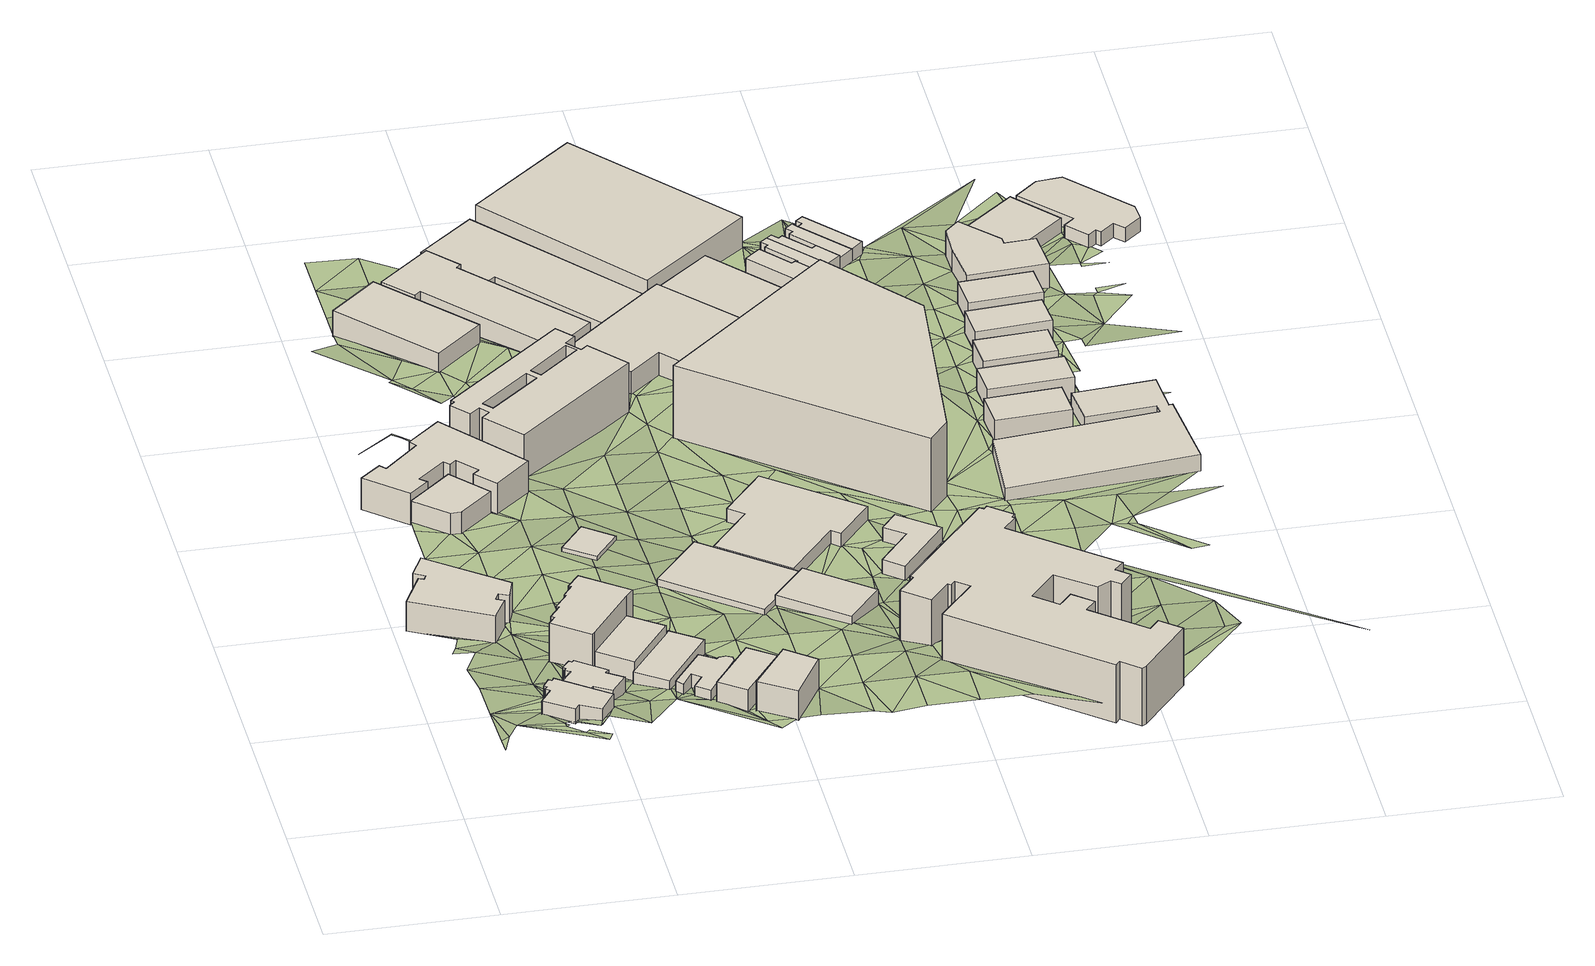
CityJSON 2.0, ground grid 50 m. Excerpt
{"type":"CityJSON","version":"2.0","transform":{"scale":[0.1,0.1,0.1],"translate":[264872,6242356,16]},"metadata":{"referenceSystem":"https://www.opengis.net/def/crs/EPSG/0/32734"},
"CityObjects":{
"building1":{"type":"Building","attributes":{"address":"326 Victoria Road Salt River Cape Town","building":"apartments","building:levels":"3","footprint":{"type":"Polygon"},"plus_code":"C7X9XWX3+X8V","ground_height":25.34,"building_height":9.7,"roof_height":35.04},"geometry":[{"type":"Solid","lod":"1","boundaries":[[[[0,1,2,3,4,5]],[[1,6,7,3,2]],[[6,8,9,7]],[[8,10,11,9]],[[10,12,13,11]],[[12,14,15,13]],[[14,16,17,15]],[[16,18,19,17]],[[18,20,21,19]],[[20,22,23,21]],[[22,24,25,23]],[[24,26,27,25]],[[26,0,5,4,27]],[[4,3,7,9,11,13,15,17,19,21,23,25,27]],[[26,24,22,20,18,16,14,12,10,8,6,1,0]]]]}]},
"building2":{"type":"Building","attributes":{"address":"Hares Avenue Salt River Cape Town","building":"house","building:levels":"1","footprint":{"type":"Polygon"},"plus_code":"C8XCXPXC+XGW","ground_height":29.88,"building_height":4.1,"roof_height":33.98},"geometry":[{"type":"Solid","lod":"1","boundaries":[[[[28,29,30,31]],[[29,32,33,30]],[[32,34,35,33]],[[34,36,37,35]],[[36,38,39,37]],[[38,40,41,39]],[[40,42,43,41]],[[42,44,45,43]],[[44,46,47,45]],[[46,48,49,47]],[[48,50,51,49]],[[50,28,31,51]],[[31,30,33,35,37,39,41,43,45,47,49,51]],[[50,48,46,44,42,40,38,36,34,32,29,28]]]]}]},
"building3":{"type":"Building","attributes":{"address":"Hares Avenue Salt River Cape Town","building":"house","building:levels":"1","footprint":{"type":"Polygon"},"plus_code":"C8XPXXX5+X2X","ground_height":28.69,"building_height":4.1,"roof_height":32.79},"geometry":[{"type":"Solid","lod":"1","boundaries":[[[[52,53,54,55]],[[53,56,57,54]],[[56,58,59,57]],[[58,60,61,59]],[[60,62,63,61]],[[62,64,65,63]],[[64,66,67,65]],[[66,68,69,67]],[[68,70,71,69]],[[70,72,73,71]],[[72,74,75,73]],[[74,76,77,75]],[[76,78,79,77]],[[78,52,55,79]],[[55,54,57,59,61,63,65,67,69,71,73,75,77,79]],[[78,76,74,72,70,68,66,64,62,60,58,56,53,52]]]]}]},
"building4":{"type":"Building","attributes":{"address":"259 Victoria Road Salt River 7925 Salt River","building":"retail","building:levels":"2","footprint":{"type":"Polygon"},"plus_code":"C7XVXCXF+XVW","ground_height":24.57,"building_height":6.9,"roof_height":31.47},"geometry":[{"type":"Solid","lod":"1","boundaries":[[[[80,81,82,83]],[[81,84,85,82]],[[84,86,87,85]],[[86,88,89,87]],[[88,90,91,89]],[[90,80,83,91]],[[83,82,85,87,89,91]],[[90,88,86,84,81,80]]]]}]},
"building5":{"type":"Building","attributes":{"building":"commercial","building:levels":"4","footprint":{"type":"Polygon"},"plus_code":"C8XXXGXQ+XJV","ground_height":27.59,"building_height":12.5,"roof_height":40.09},"geometry":[{"type":"Solid","lod":"1","boundaries":[[[[92,93,94,95,96,97]],[[93,98,99,95,94]],[[98,100,101,99]],[[100,102,103,101]],[[102,104,105,103]],[[104,106,107,105]],[[106,108,109,107]],[[108,110,111,109]],[[110,112,113,111]],[[112,114,115,113]],[[114,116,117,115]],[[116,118,119,117]],[[118,120,121,119]],[[120,92,97,96,121]],[[96,95,99,101,103,105,107,109,111,113,115,117,119,121]],[[120,118,116,114,112,110,108,106,104,102,100,98,93,92]]]]}]},
"building6":{"type":"Building","attributes":{"address":"256 Victoria Road Salt River Cape Town","building":"office","building:levels":"3","footprint":{"type":"Polygon"},"plus_code":"C8X2X6XW+X4V","ground_height":24.19,"building_height":9.7,"roof_height":33.89},"geometry":[{"type":"Solid","lod":"1","boundaries":[[[[122,123,83,124,125,82]],[[123,126,127,124,83]],[[126,128,129,127]],[[128,130,131,129]],[[130,132,133,131]],[[132,134,135,133]],[[134,136,137,135]],[[136,138,139,137]],[[138,140,141,139]],[[140,142,143,144,141]],[[142,145,146,147,144,143]],[[145,148,149,147,146]],[[148,150,151,149]],[[150,152,153,151]],[[152,154,155,153]],[[154,122,82,125,155]],[[125,124,127,129,131,133,135,137,139,141,144,147,149,151,153,155]],[[154,152,150,148,145,142,140,138,136,134,132,130,128,126,123,122]]]]}]},
"building7":{"type":"Building","attributes":{"building":"retail","building:levels":"2","footprint":{"type":"Polygon"},"plus_code":"C9XGX4XP+XFX","ground_height":26.93,"building_height":6.9,"roof_height":33.83},"geometry":[{"type":"Solid","lod":"1","boundaries":[[[[156,157,97,94]],[[157,158,159,160,97]],[[158,161,162,163,160,159]],[[161,156,94,163,162]],[[94,97,160,163]],[[161,158,157,156]]]]}]},
"building8":{"type":"Building","attributes":{"address":"Salt River","building":"retail","building:levels":"1","footprint":{"type":"Polygon"},"plus_code":"CCX2X2X3+X4W","ground_height":27.15,"building_height":4.1,"roof_height":31.25},"geometry":[{"type":"Solid","lod":"1","boundaries":[[[[161,158,159,162]],[[158,164,165,159]],[[164,166,167,165]],[[166,168,169,167]],[[168,170,171,169]],[[170,161,162,171]],[[162,159,165,167,169,171]],[[170,168,166,164,158,161]]]]}]},
"building9":{"type":"Building","attributes":{"address":"Salt River","building":"house","building:levels":"1","footprint":{"type":"Polygon"},"plus_code":"CCXCXQXW+XCW","ground_height":27.15,"building_height":4.1,"roof_height":31.25},"geometry":[{"type":"Solid","lod":"1","boundaries":[[[[172,173,174,175]],[[173,176,177,174]],[[176,178,179,177]],[[178,180,181,179]],[[180,182,183,181]],[[182,184,185,183]],[[184,186,187,185]],[[186,188,189,187]],[[188,190,191,189]],[[190,192,193,191]],[[192,194,195,193]],[[194,172,175,195]],[[175,174,177,179,181,183,185,187,189,191,193,195]],[[194,192,190,188,186,184,182,180,178,176,173,172]]]]}]},
"building10":{"type":"Building","attributes":{"address":"261 Victoria Road Salt River 7925 Cape Town","building":"roof","building:levels":"1","footprint":{"type":"Polygon"},"plus_code":"C9XGX5X5+X9V","ground_height":25.87,"bottom_roof_height":28.67,"roof_height":29.97},"geometry":[{"type":"Solid","lod":"1","boundaries":[[[[196,197,198,199]],[[197,200,201,198]],[[200,202,203,201]],[[202,196,199,203]],[[199,198,201,203]],[[202,200,197,196]]]]}]},
"building11":{"type":"Building","attributes":{"address":"Salt River","building":"retail","building:levels":"2","footprint":{"type":"Polygon"},"plus_code":"CCXWXFXM+XFX","ground_height":27.32,"building_height":6.9,"roof_height":34.22},"geometry":[{"type":"Solid","lod":"1","boundaries":[[[[204,205,206,207]],[[205,208,209,206]],[[208,210,211,209]],[[210,204,207,211]],[[207,206,209,211]],[[210,208,205,204]]]]}]},
"building12":{"type":"Building","attributes":{"address":"55 Salt River Road Salt River 7925 Cape Town","building":"industrial","building:levels":"2","footprint":{"type":"Polygon"},"plus_code":"C8X6X8XW+XHW","ground_height":21.31,"building_height":6.9,"roof_height":28.21},"geometry":[{"type":"Solid","lod":"1","boundaries":[[[[212,213,214,215]],[[213,216,217,214]],[[216,218,219,217]],[[218,212,215,219]],[[215,214,217,219]],[[218,216,213,212]]]]}]},
"building13":{"type":"Building","attributes":{"address":"Salt River","building":"commercial","building:levels":"3","footprint":{"type":"Polygon"},"plus_code":"CFXCXJXR+XCV","ground_height":27.32,"building_height":9.7,"roof_height":37.02},"geometry":[{"type":"Solid","lod":"1","boundaries":[[[[220,221,222,223]],[[221,224,225,222]],[[224,226,227,225]],[[226,220,223,227]],[[223,222,225,227]],[[226,224,221,220]]]]}]},
"building14":{"type":"Building","attributes":{"address":"Manhattan Centre 60 Hopkins Street Salt River Cape Town","building":"industrial","building:levels":"5","footprint":{"type":"Polygon"},"plus_code":"C9XWX9X2+XWV","ground_height":22.72,"building_height":15.3,"roof_height":38.02},"geometry":[{"type":"Solid","lod":"1","boundaries":[[[[228,229,230,231]],[[229,232,233,230]],[[232,234,235,233]],[[234,236,237,235]],[[236,238,239,237]],[[238,240,241,239]],[[240,242,243,241]],[[242,244,245,243]],[[244,246,247,245]],[[246,248,249,247]],[[248,250,251,249]],[[250,252,253,251]],[[252,254,255,253]],[[254,228,231,255]],[[256,257,258,259]],[[257,260,261,258]],[[260,262,263,261]],[[262,256,259,263]],[[264,265,266,267]],[[265,268,269,266]],[[268,270,271,269]],[[270,264,267,271]],[[231,230,233,235,237,239,241,243,245,247,249,251,253,255],[259,258,261,263],[267,266,269,271]],[[254,252,250,248,246,244,242,240,238,236,234,232,229,228],[262,260,257,256],[270,268,265,264]]]]}]},
"building15":{"type":"Building","attributes":{"address":"261B Victoria Road Salt River Cape Town","building":"retail","building:levels":"1","footprint":{"type":"Polygon"},"plus_code":"CFX7XMXV+XHR","ground_height":22.84,"building_height":4.1,"roof_height":26.94},"geometry":[{"type":"Solid","lod":"1","boundaries":[[[[272,273,274,275]],[[273,276,277,274]],[[276,278,279,277]],[[278,280,281,279]],[[280,272,275,281]],[[275,274,277,279,281]],[[280,278,276,273,272]]]]}]},
"building16":{"type":"Building","attributes":{"address":"51 Salt River Road Salt River Cape Town","building":"industrial","building:levels":"2","footprint":{"type":"Polygon"},"plus_code":"C9XMX4XQ+X4R","ground_height":20.77,"building_height":6.9,"roof_height":27.67},"geometry":[{"type":"Solid","lod":"1","boundaries":[[[[282,283,284,285,286,287]],[[283,288,289,285,284]],[[288,290,291,289]],[[290,292,293,291]],[[292,294,295,293]],[[294,296,297,295]],[[296,298,299,297]],[[298,282,287,286,299]],[[286,285,289,291,293,295,297,299]],[[298,296,294,292,290,288,283,282]]]]}]},
"building17":{"type":"Building","attributes":{"address":"261 Victoria Road Salt River Cape Town","building":"retail","building:levels":"1","footprint":{"type":"Polygon"},"plus_code":"CGXFXPXP+X7V","ground_height":24.21,"building_height":4.1,"roof_height":28.31},"geometry":[{"type":"Solid","lod":"1","boundaries":[[[[272,280,281,300,301,275]],[[280,302,303,300,281]],[[302,304,305,303]],[[304,272,275,301,305]],[[301,300,303,305]],[[304,302,280,272]]]]}]},
"building18":{"type":"Building","attributes":{"address":"49 Salt River Road Salt River Cape Town","building":"industrial","building:levels":"2","footprint":{"type":"Polygon"},"plus_code":"CCX8X3XQ+XXV","ground_height":19.44,"building_height":6.9,"roof_height":26.34},"geometry":[{"type":"Solid","lod":"1","boundaries":[[[[306,307,308,287]],[[307,309,310,308]],[[309,311,312,310]],[[311,313,314,312]],[[313,315,316,314]],[[315,317,318,316]],[[317,319,320,318]],[[319,306,287,320]],[[287,308,310,312,314,316,318,320]],[[319,317,315,313,311,309,307,306]]]]}]},
"building19":{"type":"Building","attributes":{"building":"industrial","building:levels":"1","footprint":{"type":"Polygon"},"plus_code":"CGX9XXXM+X8R","ground_height":22.42,"building_height":4.1,"roof_height":26.52},"geometry":[{"type":"Solid","lod":"1","boundaries":[[[[321,322,323,324]],[[322,325,326,323]],[[325,327,328,326]],[[327,329,330,328]],[[329,331,332,330]],[[331,333,334,332]],[[333,335,336,334]],[[335,321,324,336]],[[324,323,326,328,330,332,334,336]],[[335,333,331,329,327,325,322,321]]]]}]},
"building20":{"type":"Building","attributes":{"address":"48 Hopkins Street Salt River Cape Town","building":"industrial","building:levels":"2","footprint":{"type":"Polygon"},"plus_code":"CFXMX5XC+XHR","ground_height":21.68,"building_height":6.9,"roof_height":28.58},"geometry":[{"type":"Solid","lod":"1","boundaries":[[[[337,338,339,340,341,342]],[[338,343,344,345,340,339]],[[343,346,347,348,345,344]],[[346,349,350,348,347]],[[349,351,352,350]],[[351,353,354,352]],[[353,355,356,354]],[[355,357,358,356]],[[357,359,360,358]],[[359,337,342,341,360]],[[341,340,345,348,350,352,354,356,358,360]],[[359,357,355,353,351,349,346,343,338,337]]]]}]},
"building21":{"type":"Building","attributes":{"building":"yes","building:levels":"1","footprint":{"type":"Polygon"},"plus_code":"CHXWX2XQ+X2V","ground_height":22.42,"building_height":4.1,"roof_height":26.52},"geometry":[{"type":"Solid","lod":"1","boundaries":[[[[361,362,363,364]],[[362,365,366,363]],[[365,367,368,366]],[[367,369,370,368]],[[369,371,372,370]],[[371,361,364,372]],[[364,363,366,368,370,372]],[[371,369,367,365,362,361]]]]}]},
"building22":{"type":"Building","attributes":{"address":"45 Salt River Road Salt River 7925 Cape Town","building":"yes","building:levels":"3","social_facility":"workshop","footprint":{"type":"Polygon"},"plus_code":"CFXFXRX4+XHX","ground_height":19.5,"building_height":9.7,"roof_height":29.2},"geometry":[{"type":"Solid","lod":"1","boundaries":[[[[373,374,375,376]],[[374,377,378,375]],[[377,379,380,378]],[[379,373,376,380]],[[376,375,378,380]],[[379,377,374,373]]]]}]},
"building23":{"type":"Building","attributes":{"address":"The Herringbone Salt River Cape Town","building":"construction","building:levels":"8","building:flats":"398","footprint":{"type":"Polygon"},"plus_code":"CHXPXVXH+X4W","ground_height":21.43,"building_height":23.7,"roof_height":45.13},"geometry":[{"type":"Solid","lod":"1","boundaries":[[[[381,382,383,384]],[[382,385,386,383]],[[385,387,388,386]],[[387,389,390,388]],[[389,381,384,390]],[[384,383,386,388,390]],[[389,387,385,382,381]]]]}]},
"building24":{"type":"Building","attributes":{"address":"Rex Trueform Office Park 263 Victoria Road Salt River 7925 Cape Town","building":"commercial","building:levels":"5","footprint":{"type":"Polygon"},"plus_code":"CJXHXFXM+X2R","ground_height":25.41,"building_height":15.3,"roof_height":40.71},"geometry":[{"type":"Solid","lod":"1","boundaries":[[[[391,392,393,394,395]],[[392,396,397,393]],[[396,398,399,397]],[[398,400,401,399]],[[400,402,403,401]],[[402,404,405,403]],[[404,406,407,405]],[[406,408,409,407]],[[408,410,411,409]],[[410,412,413,411]],[[412,414,415,413]],[[414,416,417,415]],[[416,418,419,417]],[[418,420,421,419]],[[420,422,423,421]],[[422,424,425,423]],[[424,426,427,425]],[[426,428,429,427]],[[428,430,431,429]],[[430,432,433,431]],[[432,434,435,433]],[[434,436,437,435]],[[436,438,439,437]],[[438,440,441,439]],[[440,442,443,441]],[[442,444,445,443]],[[444,446,447,445]],[[446,448,449,447]],[[448,450,451,449]],[[450,452,453,451]],[[452,454,455,453]],[[454,456,457,455]],[[456,458,459,457]],[[458,460,461,462,459]],[[460,391,395,394,462,461]],[[394,393,397,399,401,403,405,407,409,411,413,415,417,419,421,423,425,427,429,431,433,435,437,439,441,443,445,447,449,451,453,455,457,459,462]],[[460,458,456,454,452,450,448,446,444,442,440,438,436,434,432,430,428,426,424,422,420,418,416,414,412,410,408,406,404,402,400,398,396,392,391]]]]}]},
"building25":{"type":"Building","attributes":{"address":"46 Hopkins Street Salt River Cape Town","building":"industrial","building:levels":"2","footprint":{"type":"Polygon"},"plus_code":"CGXMX7X9+XVR","ground_height":20.4,"building_height":6.9,"roof_height":27.3},"geometry":[{"type":"Solid","lod":"1","boundaries":[[[[338,337,463,464]],[[337,465,466,463]],[[465,467,468,466]],[[467,338,464,468]],[[464,463,466,468]],[[467,465,337,338]]]]}]},
"building26":{"type":"Building","attributes":{"address":"44 Hopkins Street Salt River Cape Town","building":"house","building:levels":"1","footprint":{"type":"Polygon"},"plus_code":"CHXPXMXG+X2R","ground_height":20.26,"building_height":4.1,"roof_height":24.36},"geometry":[{"type":"Solid","lod":"1","boundaries":[[[[469,470,471,472,473,474]],[[470,475,476,472,471]],[[475,477,478,476]],[[477,479,480,478]],[[479,481,482,480]],[[481,469,474,473,482]],[[473,472,476,478,480,482]],[[481,479,477,475,470,469]]]]}]},
"building27":{"type":"Building","attributes":{"address":"42 Hopkins Street Salt River Cape Town","building":"house","building:levels":"1","footprint":{"type":"Polygon"},"plus_code":"CHXRXHX9+XGV","ground_height":19.74,"building_height":4.1,"roof_height":23.84},"geometry":[{"type":"Solid","lod":"1","boundaries":[[[[483,484,485,474]],[[484,486,487,485]],[[486,488,489,487]],[[488,490,491,489]],[[490,492,493,491]],[[492,494,495,493]],[[494,496,471,495]],[[496,483,474,471]],[[474,485,487,489,491,493,495,471]],[[496,494,492,490,488,486,484,483]]]]}]},
"building28":{"type":"Building","attributes":{"address":"40 Hopkins Street Salt River Cape Town","building":"house","building:levels":"1","footprint":{"type":"Polygon"},"plus_code":"CHXXXXXQ+X3V","ground_height":19.74,"building_height":4.1,"roof_height":23.84},"geometry":[{"type":"Solid","lod":"1","boundaries":[[[[497,498,485,487]],[[498,499,500,501,485]],[[499,502,503,504,501,500]],[[502,505,506,504,503]],[[505,507,508,506]],[[507,509,510,508]],[[509,511,512,510]],[[511,497,487,512]],[[487,485,501,504,506,508,510,512]],[[511,509,507,505,502,499,498,497]]]]}]},
"building29":{"type":"Building","attributes":{"address":"38 Hopkins Street Salt River Cape Town","building":"house","building:levels":"1","footprint":{"type":"Polygon"},"plus_code":"CJX6XFX8+X7X","ground_height":18.9,"building_height":4.1,"roof_height":23},"geometry":[{"type":"Solid","lod":"1","boundaries":[[[[499,513,514,500]],[[513,515,516,514]],[[515,517,518,516]],[[517,519,520,518]],[[519,521,522,520]],[[521,523,524,522]],[[523,525,526,524]],[[525,502,503,526]],[[502,499,500,503]],[[500,514,516,518,520,522,524,526,503]],[[502,525,523,521,519,517,515,513,499]]]]}]},
"building30":{"type":"Building","attributes":{"address":"36 Hopkins Street Salt River Cape Town","building":"house","building:levels":"1","footprint":{"type":"Polygon"},"plus_code":"CJXFX9XX+X9V","ground_height":18.96,"building_height":4.1,"roof_height":23.06},"geometry":[{"type":"Solid","lod":"1","boundaries":[[[[513,527,528,529,530,514]],[[527,531,532,529,528]],[[531,533,534,532]],[[533,535,536,534]],[[535,515,537,536]],[[515,513,514,530,537]],[[530,529,532,534,536,537]],[[515,535,533,531,527,513]]]]}]},
"building31":{"type":"Building","attributes":{"building":"retail","building:levels":"2","footprint":{"type":"Polygon"},"plus_code":"CPX6X3XG+X7W","ground_height":20.47,"building_height":6.9,"roof_height":27.37},"geometry":[{"type":"Solid","lod":"1","boundaries":[[[[538,539,540,541]],[[539,542,543,540]],[[542,544,545,543]],[[544,538,541,545]],[[541,540,543,545]],[[544,542,539,538]]]]}]},
"building32":{"type":"Building","attributes":{"address":"33 Yew Street Salt River Cape Town","building":"industrial","building:levels":"2","footprint":{"type":"Polygon"},"plus_code":"CPX8XPXJ+X4W","ground_height":20.3,"building_height":6.9,"roof_height":27.2},"geometry":[{"type":"Solid","lod":"1","boundaries":[[[[546,547,548,549]],[[547,550,551,548]],[[550,552,553,551]],[[552,546,549,553]],[[549,548,551,553]],[[552,550,547,546]]]]}]},
"building33":{"type":"Building","attributes":{"address":"45 Yew Street Salt River Cape Town","building":"retail","building:levels":"1","footprint":{"type":"Polygon"},"plus_code":"CPXWX4XQ+XRW","ground_height":20.9,"building_height":4.1,"roof_height":25},"geometry":[{"type":"Solid","lod":"1","boundaries":[[[[554,555,556,557]],[[555,558,559,556]],[[558,560,561,559]],[[560,562,563,561]],[[562,564,565,563]],[[564,566,567,565]],[[566,568,569,567]],[[568,570,571,569]],[[570,572,573,571]],[[572,554,557,573]],[[557,556,559,561,563,565,567,569,571,573]],[[572,570,568,566,564,562,560,558,555,554]]]]}]},
"building34":{"type":"Building","attributes":{"address":"25 Yew Street Salt River Cape Town","building":"industrial","building:levels":"2","footprint":{"type":"Polygon"},"plus_code":"CPX8XVXG+XJR","ground_height":20.03,"building_height":6.9,"roof_height":26.93},"geometry":[{"type":"Solid","lod":"1","boundaries":[[[[574,575,576,577]],[[575,578,579,576]],[[578,580,581,579]],[[580,574,577,581]],[[577,576,579,581]],[[580,578,575,574]]]]}]},
"building35":{"type":"Building","attributes":{"address":"21 Yew Street Salt River Cape Town","building":"industrial","building:levels":"2","footprint":{"type":"Polygon"},"plus_code":"CPXCX5X8+XGW","ground_height":19.81,"building_height":6.9,"roof_height":26.71},"geometry":[{"type":"Solid","lod":"1","boundaries":[[[[582,583,584,585]],[[583,586,587,584]],[[586,588,589,587]],[[588,582,585,589]],[[585,584,587,589]],[[588,586,583,582]]]]}]},
"building36":{"type":"Building","attributes":{"address":"9 Yew Street Salt River Cape Town","building":"industrial","building:levels":"2","footprint":{"type":"Polygon"},"plus_code":"CPXCXXX4+X7R","ground_height":19.81,"building_height":6.9,"roof_height":26.71},"geometry":[{"type":"Solid","lod":"1","boundaries":[[[[590,591,592,593]],[[591,594,595,592]],[[594,596,597,595]],[[596,590,593,597]],[[593,592,595,597]],[[596,594,591,590]]]]}]},
"building37":{"type":"Building","attributes":{"address":"7 Yew Street Salt River Cape Town","building":"commercial","building:levels":"2","footprint":{"type":"Polygon"},"plus_code":"CPXHXWXW+XJX","ground_height":18.88,"building_height":6.9,"roof_height":25.78},"geometry":[{"type":"Solid","lod":"1","boundaries":[[[[598,599,600,601]],[[599,602,603,600]],[[602,604,605,603]],[[604,606,607,605]],[[606,608,609,607]],[[608,610,611,609]],[[610,612,613,611]],[[612,598,601,613]],[[601,600,603,605,607,609,611,613]],[[612,610,608,606,604,602,599,598]]]]}]},
"building38":{"type":"Building","attributes":{"address":"5 Hopkins Street Salt River Cape Town","building":"industrial","building:levels":"1","footprint":{"type":"Polygon"},"plus_code":"CQX2X6XG+X2W","ground_height":17.57,"building_height":4.1,"roof_height":21.67},"geometry":[{"type":"Solid","lod":"1","boundaries":[[[[614,615,616,617]],[[615,618,619,616]],[[618,620,621,619]],[[620,614,617,621]],[[617,616,619,621]],[[620,618,615,614]]]]}]},
"building39":{"type":"Building","attributes":{"address":"3 Hopkins Street Salt River Cape Town","building":"industrial","building:levels":"1","footprint":{"type":"Polygon"},"plus_code":"CRX2X3XM+X6V","ground_height":16.64,"building_height":4.1,"roof_height":20.74},"geometry":[{"type":"Solid","lod":"1","boundaries":[[[[622,623,624,625]],[[623,626,627,624]],[[626,628,629,627]],[[628,630,631,629]],[[630,632,633,631]],[[632,634,635,633]],[[634,636,637,635]],[[636,638,639,637]],[[638,640,641,639]],[[640,642,643,641]],[[642,644,645,643]],[[644,622,625,645]],[[625,624,627,629,631,633,635,637,639,641,643,645]],[[644,642,640,638,636,634,632,630,628,626,623,622]]]]}]},
"terrain1":{"type":"TINRelief","geometry":[{"type":"CompositeSurface","lod":"1","boundaries":[[[646,647,648]],[[648,647,649]],[[650,649,647]],[[650,651,649]],[[652,649,653]],[[649,651,654]],[[655,656,652]],[[657,658,659]],[[660,649,654]],[[650,661,651]],[[662,661,650]],[[649,660,653]],[[662,650,663]],[[664,665,666]],[[655,652,653]],[[656,667,657]],[[668,663,650]],[[657,666,658]],[[665,658,666]],[[669,654,651]],[[651,661,670]],[[661,662,671]],[[667,656,655]],[[654,669,660]],[[651,670,672]],[[673,653,660]],[[655,653,32]],[[666,657,667]],[[655,32,28]],[[672,670,674]],[[32,29,28]],[[675,676,663]],[[663,668,675]],[[677,678,672]],[[655,28,679]],[[672,674,677]],[[680,667,655]],[[28,681,679]],[[667,682,666]],[[679,683,655]],[[684,0,685]],[[686,681,28]],[[683,680,655]],[[682,687,666]],[[674,688,677]],[[679,681,689]],[[667,690,682]],[[691,687,692]],[[683,679,693]],[[694,686,28]],[[680,690,667]],[[687,682,695]],[[692,687,695]],[[694,677,688]],[[680,683,696]],[[684,697,698]],[[699,680,696]],[[700,684,685]],[[686,701,702]],[[680,703,690]],[[699,696,704]],[[682,690,705]],[[706,698,707]],[[701,686,694]],[[684,700,697]],[[688,708,694]],[[699,709,680]],[[695,682,710]],[[711,706,707]],[[690,712,705]],[[713,682,705]],[[698,697,707]],[[710,685,695]],[[714,709,699]],[[715,716,717]],[[710,682,713]],[[701,694,718]],[[694,708,718]],[[719,709,714]],[[720,74,714]],[[705,721,713]],[[701,718,74]],[[715,717,722]],[[707,697,723]],[[700,685,724]],[[714,725,719]],[[726,685,710]],[[714,74,727]],[[728,729,730]],[[713,731,710]],[[727,725,714]],[[710,731,732]],[[726,724,685]],[[733,697,700]],[[734,718,708]],[[728,735,729]],[[736,710,732]],[[737,74,718]],[[738,739,740]],[[736,726,710]],[[727,74,737]],[[723,697,741]],[[700,724,733]],[[728,742,735]],[[718,734,737]],[[728,743,742]],[[742,743,744]],[[728,88,743]],[[738,745,739]],[[744,743,746]],[[697,733,741]],[[88,723,741]],[[737,734,747]],[[748,743,88]],[[736,749,726]],[[748,746,743]],[[750,747,734]],[[726,749,724]],[[738,142,745]],[[750,734,751]],[[88,752,748]],[[736,98,753]],[[749,736,753]],[[734,754,751]],[[747,755,737]],[[756,757,745]],[[745,142,756]],[[741,752,88]],[[751,758,750]],[[759,754,734]],[[760,733,724]],[[142,761,756]],[[751,762,758]],[[724,749,760]],[[763,170,98]],[[764,765,766]],[[734,767,759]],[[761,142,768]],[[769,756,761]],[[770,755,747]],[[170,763,161]],[[769,761,771]],[[772,752,741]],[[168,737,755]],[[773,753,98]],[[774,741,733]],[[142,772,768]],[[749,753,773]],[[767,734,775]],[[733,760,776]],[[754,759,186]],[[773,98,170]],[[777,778,765]],[[779,780,766]],[[781,768,782]],[[783,759,767]],[[766,765,779]],[[768,772,782]],[[168,755,770]],[[733,776,774]],[[777,784,778]],[[785,781,782]],[[170,168,786]],[[756,769,787]],[[773,170,786]],[[774,772,741]],[[760,749,788]],[[789,783,767]],[[192,770,790]],[[770,192,168]],[[782,772,791]],[[218,792,780]],[[793,749,773]],[[778,794,765]],[[759,205,186]],[[779,794,780]],[[778,784,795]],[[168,192,190]],[[779,765,794]],[[788,749,793]],[[767,796,789]],[[792,218,797]],[[798,776,760]],[[767,775,796]],[[204,783,789]],[[168,799,786]],[[791,772,800]],[[801,168,190]],[[778,795,794]],[[800,772,774]],[[188,801,190]],[[188,186,205]],[[798,760,788]],[[773,786,802]],[[803,804,805]],[[188,205,801]],[[774,776,806]],[[801,799,168]],[[807,808,797]],[[802,793,773]],[[797,218,809]],[[786,799,802]],[[776,798,806]],[[810,794,795]],[[204,789,220]],[[205,204,801]],[[787,810,795]],[[802,788,793]],[[800,774,811]],[[807,797,809]],[[218,812,809]],[[813,805,804]],[[806,811,774]],[[814,791,800]],[[815,812,218]],[[816,787,769]],[[226,796,817]],[[818,799,801]],[[818,801,204]],[[819,798,788]],[[810,820,794]],[[218,821,815]],[[204,220,818]],[[822,810,787]],[[802,823,788]],[[806,798,819]],[[811,824,800]],[[802,799,823]],[[218,820,821]],[[226,818,220]],[[825,815,821]],[[282,809,812]],[[818,826,799]],[[800,824,814]],[[817,827,226]],[[806,828,811]],[[829,807,809]],[[799,826,823]],[[820,810,830]],[[830,810,822]],[[828,806,819]],[[830,825,821]],[[822,787,816]],[[831,832,833]],[[814,228,791]],[[282,829,809]],[[820,830,821]],[[818,226,834]],[[827,835,226]],[[811,836,824]],[[811,828,837]],[[823,826,838]],[[828,819,839]],[[840,823,838]],[[825,830,841]],[[226,835,834]],[[842,826,818]],[[832,843,833]],[[811,837,836]],[[827,844,835]],[[814,824,845]],[[822,841,830]],[[838,826,842]],[[842,818,834]],[[272,839,819]],[[841,822,816]],[[824,836,845]],[[839,846,828]],[[828,847,837]],[[848,840,838]],[[849,850,851]],[[852,853,854]],[[844,855,835]],[[854,853,856]],[[857,816,856]],[[816,857,841]],[[858,850,849]],[[850,858,851]],[[838,842,848]],[[847,828,846]],[[814,845,859]],[[839,272,860]],[[861,857,856]],[[836,837,862]],[[228,814,859]],[[834,835,863]],[[861,856,853]],[[844,864,855]],[[837,847,862]],[[858,849,865]],[[863,835,855]],[[841,857,865]],[[866,867,858]],[[842,834,868]],[[861,853,869]],[[870,845,836]],[[228,869,853]],[[871,860,272]],[[836,862,870]],[[869,872,861]],[[873,859,845]],[[842,868,848]],[[834,863,868]],[[858,865,866]],[[228,859,874]],[[873,845,870]],[[875,855,864]],[[228,874,869]],[[847,321,862]],[[866,876,867]],[[865,857,876]],[[871,272,877]],[[868,878,848]],[[860,871,879]],[[880,863,855]],[[848,878,877]],[[321,870,862]],[[866,865,876]],[[859,873,881]],[[874,859,881]],[[882,869,874]],[[863,883,868]],[[855,875,884]],[[880,855,884]],[[883,863,880]],[[885,873,870]],[[886,878,868]],[[887,888,317]],[[877,889,871]],[[890,877,878]],[[878,886,890]],[[879,871,891]],[[870,321,885]],[[890,892,877]],[[891,871,889]],[[882,874,893]],[[889,877,892]],[[881,893,874]],[[884,875,894]],[[883,880,895]],[[887,317,343]],[[892,890,896]],[[897,898,883]],[[892,899,889]],[[881,873,900]],[[889,901,891]],[[902,888,887]],[[883,895,897]],[[901,889,903]],[[904,885,321]],[[903,889,899]],[[892,896,899]],[[891,901,905]],[[906,880,884]],[[907,897,895]],[[893,881,900]],[[904,321,335]],[[873,885,908]],[[909,901,903]],[[905,335,891]],[[887,343,902]],[[884,894,906]],[[905,901,909]],[[896,910,899]],[[896,890,911]],[[893,900,912]],[[343,338,902]],[[335,905,361]],[[908,885,904]],[[910,913,899]],[[912,914,893]],[[915,904,335]],[[873,916,900]],[[915,335,361]],[[896,911,910]],[[902,338,917]],[[913,915,361]],[[915,908,904]],[[913,910,911]],[[900,918,912]],[[919,920,921]],[[913,908,915]],[[922,917,338]],[[914,912,918]],[[919,921,923]],[[921,920,924]],[[925,913,911]],[[926,911,927]],[[911,926,925]],[[908,913,928]],[[929,902,917]],[[925,928,913]],[[918,900,916]],[[924,930,921]],[[921,930,923]],[[918,931,914]],[[924,932,930]],[[424,933,934]],[[932,935,936]],[[428,426,424]],[[908,928,937]],[[914,931,938]],[[926,428,939]],[[917,922,940]],[[941,925,926]],[[942,936,935]],[[939,428,424]],[[424,934,939]],[[943,930,932]],[[944,934,933]],[[945,932,936]],[[918,916,931]],[[946,940,922]],[[947,928,925]],[[926,939,941]],[[922,938,946]],[[945,943,932]],[[948,930,943]],[[936,942,949]],[[928,950,937]],[[929,917,940]],[[933,951,944]],[[950,952,937]],[[947,925,941]],[[943,945,948]],[[931,953,938]],[[939,934,954]],[[931,916,953]],[[945,936,955]],[[955,936,949]],[[934,944,956]],[[928,947,950]],[[940,946,957]],[[946,938,957]],[[389,937,952]],[[929,958,959]],[[958,960,959]],[[940,961,929]],[[962,941,939]],[[951,963,964]],[[956,954,934]],[[955,949,965]],[[957,938,953]],[[952,950,966]],[[958,929,960]],[[964,945,967]],[[929,961,488]],[[968,488,961]],[[962,939,954]],[[968,961,475]],[[945,955,967]],[[486,929,488]],[[929,969,960]],[[488,968,970]],[[971,952,966]],[[944,951,972]],[[953,973,957]],[[916,974,953]],[[969,929,486]],[[964,972,951]],[[470,968,475]],[[947,941,975]],[[976,941,962]],[[977,952,971]],[[968,470,978]],[[389,952,977]],[[389,979,916]],[[944,980,956]],[[947,975,950]],[[973,981,957]],[[974,916,979]],[[967,972,964]],[[519,960,969]],[[975,941,976]],[[969,509,507]],[[982,973,953]],[[954,956,980]],[[980,944,972]],[[969,507,519]],[[954,980,962]],[[965,983,955]],[[984,960,519]],[[982,953,974]],[[971,966,985]],[[523,519,507]],[[986,967,955]],[[973,987,981]],[[971,985,977]],[[523,507,988]],[[519,523,521]],[[507,989,988]],[[990,976,962]],[[979,389,991]],[[992,389,977]],[[993,981,987]],[[977,985,994]],[[987,973,982]],[[988,989,995]],[[519,517,984]],[[966,996,985]],[[972,967,997]],[[998,974,979]],[[976,990,975]],[[517,515,535]],[[517,533,984]],[[517,535,533]],[[994,999,977]],[[992,977,999]],[[991,389,992]],[[993,987,1000]],[[533,1001,984]],[[955,983,986]],[[533,531,1001]],[[980,972,997]],[[974,998,982]],[[997,967,986]],[[998,979,991]],[[999,1002,992]],[[1003,1000,987]],[[1004,992,1002]],[[1004,991,992]],[[1005,975,990]],[[1006,1000,1003]],[[531,1007,1001]],[[996,1008,985]],[[539,999,994]],[[982,1009,987]],[[1010,950,975]],[[982,998,1011]],[[990,1012,1013]],[[991,1004,580]],[[1003,1014,1006]],[[1007,531,1014]],[[983,997,986]],[[1013,1005,990]],[[998,991,1015]],[[962,980,1016]],[[580,1015,991]],[[1013,1012,1017]],[[1012,990,1018]],[[982,1011,1009]],[[987,1019,1003]],[[1018,1017,1012]],[[998,1015,1020]],[[966,1021,996]],[[1014,1003,1019]],[[1002,552,1004]],[[998,1022,1011]],[[1019,987,1009]],[[1022,998,1020]],[[1008,996,1023]],[[1014,1019,1007]],[[1024,999,539]],[[975,1005,1010]],[[1025,1005,1013]],[[1026,1017,1018]],[[1009,1011,1027]],[[1022,1027,1011]],[[580,578,1015]],[[1019,1028,1007]],[[539,1008,1029]],[[1023,1029,1008]],[[1009,1027,1030]],[[1031,1004,552]],[[1021,1023,996]],[[1019,1009,1032]],[[1029,1024,539]],[[1030,1032,1009]],[[588,1022,1020]],[[1010,1005,1025]],[[1033,1025,1013]],[[578,586,1015]],[[1028,1019,1034]],[[1032,1034,1019]],[[1035,552,1024]],[[1036,1035,1024]],[[1037,1031,552]],[[1027,594,1030]],[[1037,552,1035]],[[1036,1037,1035]],[[1031,1037,1038]],[[578,1031,1038]],[[1034,1039,1028]],[[591,1022,588]],[[1024,1029,564]],[[1007,1028,1040]],[[1041,1038,1037]],[[1042,1023,1021]],[[1036,1024,564]],[[1043,578,1038]],[[578,1043,586]],[[1039,1044,1028]],[[1043,1038,1041]],[[586,1043,1045]],[[1045,588,586]],[[588,1045,591]],[[1046,1030,594]],[[1044,1039,1047]],[[1045,1043,1048]],[[1039,612,1047]],[[1049,594,591]],[[1040,1028,1044]],[[564,1050,1036]],[[612,1051,1047]],[[591,1045,1052]],[[1049,591,1053]],[[1054,1051,612]],[[1049,1046,594]],[[1045,1048,1052]],[[1048,1055,1052]],[[1044,1047,1056]],[[1054,1057,1051]],[[1053,1046,1049]],[[1052,1053,591]],[[1053,1058,1046]],[[1046,1058,1057]],[[1056,1059,1044]],[[1060,1053,1052]],[[1061,1051,1057]],[[1052,1055,1062]],[[1060,1063,1053]],[[1058,1064,1057]],[[1065,1060,1052]],[[620,1051,1061]],[[1059,1056,1066]],[[1058,1067,1064]],[[1063,1060,1065]],[[1061,1057,1064]],[[620,1066,1056]],[[1068,1069,1063]],[[1070,1067,1071]],[[620,1072,1066]],[[1073,1064,1067]],[[1064,1073,1061]],[[1072,620,1061]],[[1073,1067,1074]]]}]}
},
"vertices":[
[94,1047,93],[74,1009,93],[74,1009,165],[74,1009,190],[94,1047,190],[94,1047,165],[55,972,93],[55,972,190],[88,953,93],[88,953,190],[81,938,93],[81,938,190],[66,945,93],[66,945,190],[9,835,93],[9,835,190],[236,712,93],[236,712,190],[277,787,93],[277,787,190],[254,798,93],[254,798,190],[266,823,93],[266,823,190],[295,809,93],[295,809,190],[316,871,93],[316,871,190],
[332,384,130],[326,374,130],[326,374,180],[332,384,180],[316,380,130],[316,380,180],[297,351,130],[297,351,180],[305,344,130],[305,344,180],[298,335,130],[298,335,180],[310,323,130],[310,323,180],[277,277,130],[277,277,180],[360,217,130],[360,217,180],[374,234,130],[374,234,180],[433,201,130],[433,201,180],[479,271,130],[479,271,180],
[409,481,119],[403,474,119],[403,474,168],[409,481,168],[394,480,119],[394,480,168],[371,451,119],[371,451,168],[379,444,119],[379,444,168],[373,435,119],[373,435,168],[389,425,119],[389,425,168],[353,379,119],[353,379,168],[424,324,119],[424,324,168],[434,338,119],[434,338,168],[484,307,119],[484,307,168],[531,367,119],[531,367,168],[483,401,119],[483,401,168],[493,414,119],[493,414,168],
[194,1442,85],[137,1392,85],[137,1392,155],[194,1442,155],[230,1307,85],[230,1307,155],[263,1307,85],[263,1307,155],[363,1394,85],[363,1394,155],[266,1505,85],[266,1505,155],
[471,497,102],[594,661,102],[594,661,178],[594,661,241],[471,497,241],[471,497,178],[618,690,102],[618,690,241],[485,792,102],[485,792,241],[448,745,102],[448,745,241],[455,740,102],[455,740,241],[427,703,102],[427,703,241],[432,699,102],[432,699,241],[394,650,102],[394,650,241],[402,645,102],[402,645,241],[369,602,102],[369,602,241],[378,595,102],[378,595,241],[358,570,102],[358,570,241],[462,489,102],[462,489,241],
[137,1392,76],[194,1442,76],[194,1442,179],[137,1392,179],[175,1460,76],[175,1460,179],[257,1532,76],[257,1532,179],[273,1516,76],[273,1516,179],[292,1533,76],[292,1533,179],[345,1471,76],[345,1471,179],[325,1455,76],[325,1455,179],[380,1393,76],[380,1393,179],[488,1490,76],[488,1490,179],[284,1738,76],[284,1738,153],[284,1738,179],[185,1652,76],[185,1652,153],[185,1652,179],[201,1630,76],[201,1630,179],[96,1531,76],[96,1531,179],[80,1549,76],[80,1549,179],[18,1497,76],[18,1497,179],
[594,661,105],[471,497,105],[569,424,105],[569,424,152],[569,424,178],[692,588,105],[692,588,152],[692,588,178],
[562,413,105],[562,413,152],[652,348,105],[652,348,152],[790,536,105],[790,536,152],[700,601,105],[700,601,152],
[757,465,109],[668,344,109],[668,344,152],[757,465,152],[687,323,109],[687,323,152],[717,370,109],[717,370,152],[743,350,109],[743,350,152],[715,310,109],[715,310,152],[755,278,109],[755,278,152],[848,415,109],[848,415,152],[847,434,109],[847,434,152],[830,443,109],[830,443,152],[811,441,109],[811,441,152],[803,434,109],[803,434,152],
[576,1191,127],[502,1097,127],[502,1097,140],[576,1191,140],[588,1031,127],[588,1031,140],[661,1123,127],[661,1123,140],
[961,370,109],[884,427,109],[884,427,182],[961,370,182],[769,270,109],[769,270,182],[846,214,109],[846,214,182],
[132,2440,38],[375,2165,38],[375,2165,122],[132,2440,122],[515,2288,38],[515,2288,122],[272,2563,38],[272,2563,122],
[974,356,113],[868,208,113],[868,208,210],[974,356,210],[973,138,113],[973,138,210],[1060,286,113],[1060,286,210],
[849,1863,59],[754,1974,59],[754,1974,220],[849,1863,220],[734,1957,59],[734,1957,220],[699,1998,59],[699,1998,220],[730,2025,59],[730,2025,220],[685,2077,59],[685,2077,220],[328,1774,59],[328,1774,220],[336,1764,59],[336,1764,220],[320,1750,59],[320,1750,220],[367,1695,59],[367,1695,220],[397,1720,59],[397,1720,220],[420,1693,59],[420,1693,220],[396,1672,59],[396,1672,220],[491,1560,59],[491,1560,220],[560,1866,59],[584,1838,59],[584,1838,220],[560,1866,220],[435,1712,59],[435,1712,220],[411,1740,59],[411,1740,220],[696,1985,59],[721,1957,59],[721,1957,220],[696,1985,220],[599,1852,59],[599,1852,220],[575,1879,59],[575,1879,220],
[1137,886,66],[876,1100,66],[876,1100,109],[1137,886,109],[737,933,66],[737,933,109],[997,719,66],[997,719,109],[1035,764,66],[1035,764,109],
[449,2698,28],[295,2566,28],[295,2566,103],[295,2566,117],[449,2698,117],[449,2698,103],[371,2479,28],[371,2479,117],[390,2495,28],[390,2495,117],[698,2140,28],[698,2140,117],[819,2245,28],[819,2245,117],[514,2595,28],[514,2595,117],[528,2607,28],[528,2607,117],
[1035,764,123],[1137,886,123],[1220,614,66],[1220,614,123],[1320,736,66],[1320,736,123],
[449,2698,24],[528,2607,24],[528,2607,103],[589,2531,24],[589,2531,103],[611,2549,24],[611,2549,103],[868,2242,24],[868,2242,103],[1009,2365,24],[1009,2365,103],[603,2852,24],[603,2852,103],[436,2713,24],[436,2713,103],
[1120,1400,61],[999,1253,61],[999,1253,105],[1120,1400,105],[1044,1217,61],[1044,1217,105],[925,1072,61],[925,1072,105],[1119,915,61],[1119,915,105],[1259,1086,61],[1259,1086,105],[1284,1065,61],[1284,1065,105],[1383,1186,61],[1383,1186,105],
[1234,2163,36],[1036,2388,36],[1036,2388,103],[1036,2388,126],[1234,2163,126],[1234,2163,103],[1009,2365,36],[1009,2365,113],[1009,2365,126],[868,2242,36],[868,2242,113],[868,2242,126],[707,2100,36],[707,2100,126],[775,2023,36],[775,2023,126],[800,2045,36],[800,2045,126],[876,1959,36],[876,1959,126],[970,2042,36],[970,2042,126],[1025,1980,36],[1025,1980,126],
[1449,1131,58],[1402,1072,58],[1402,1072,105],[1449,1131,105],[1460,1026,58],[1460,1026,105],[1367,910,58],[1367,910,105],[1423,864,58],[1423,864,105],[1564,1038,58],[1564,1038,105],
[625,2876,14],[1011,2401,14],[1011,2401,132],[625,2876,132],[1334,2668,14],[1334,2668,132],[938,3138,14],[938,3138,132],
[1451,2167,45],[944,1717,45],[944,1717,291],[1451,2167,291],[1567,1206,45],[1567,1206,291],[1625,1279,45],[1625,1279,291],[1684,1878,45],[1684,1878,291],
[2068,182,58],[2008,234,58],[2008,234,247],[2068,182,247],[2068,182,174],[1978,199,58],[1978,199,247],[1825,328,58],[1825,328,247],[1857,365,58],[1857,365,247],[1797,415,58],[1797,415,247],[1759,370,58],[1759,370,247],[1691,428,58],[1691,428,247],[1770,521,58],[1770,521,247],[1878,436,58],[1878,436,247],[1920,459,58],[1920,459,247],[1946,438,58],[1946,438,247],[1982,480,58],[1982,480,247],[1944,513,58],[1944,513,247],[1972,545,58],[1972,545,247],[1687,784,58],[1687,784,247],[1726,829,58],[1726,829,247],[1719,835,58],[1719,835,247],[1729,848,58],[1729,848,247],[1662,904,58],[1662,904,247],[1651,891,58],[1651,891,247],[1640,901,58],[1640,901,247],[1381,595,58],[1381,595,247],[1389,587,58],[1389,587,247],[1339,528,58],[1339,528,247],[1416,464,58],[1416,464,247],[1475,534,58],[1475,534,247],[1483,527,58],[1483,527,247],[1497,544,58],[1497,544,247],[1536,512,58],[1536,512,247],[1429,387,58],[1429,387,247],[1847,33,58],[1847,33,247],[1860,49,58],[1860,49,247],[1915,2,58],[1915,2,247],[1927,10,58],[1927,10,174],[1927,10,247],
[1234,2163,113],[1036,2388,113],[1388,2303,36],[1388,2303,113],[1200,2524,36],[1200,2524,113],
[1496,2433,37],[1448,2490,37],[1448,2490,78],[1448,2490,84],[1496,2433,84],[1496,2433,78],[1436,2482,37],[1436,2482,84],[1362,2570,37],[1362,2570,84],[1316,2531,37],[1316,2531,84],[1440,2384,37],[1440,2384,84],
[1496,2433,34],[1535,2469,34],[1535,2469,78],[1396,2631,34],[1396,2631,78],[1375,2615,34],[1375,2615,78],[1392,2595,34],[1392,2595,78],[1381,2585,34],[1381,2585,78],[1456,2497,34],[1456,2497,78],[1448,2490,34],
[1396,2631,29],[1535,2469,29],[1575,2502,29],[1575,2502,70],[1575,2502,78],[1522,2566,29],[1522,2566,70],[1522,2566,78],[1508,2555,29],[1508,2555,78],[1440,2634,29],[1440,2634,78],[1428,2624,29],[1428,2624,78],[1411,2644,29],[1411,2644,78],
[1618,2539,29],[1618,2539,70],[1495,2682,29],[1495,2682,70],[1481,2700,29],[1481,2700,70],[1458,2681,29],[1458,2681,70],[1475,2660,29],[1475,2660,70],[1464,2651,29],[1464,2651,70],[1527,2575,29],[1527,2575,70],
[1653,2570,29],[1653,2570,70],[1653,2570,71],[1618,2539,71],[1516,2729,29],[1516,2729,71],[1494,2710,29],[1494,2710,71],[1508,2693,29],[1508,2693,71],[1495,2682,71],
[2036,1545,42],[2029,1662,42],[2029,1662,114],[2036,1545,114],[1806,1649,42],[1806,1649,114],[1813,1532,42],[1813,1532,114],
[1819,1805,40],[1825,1694,40],[1825,1694,112],[1819,1805,112],[2076,1709,40],[2076,1709,112],[2069,1819,40],[2069,1819,112],
[1795,1473,36],[1777,1222,36],[1777,1222,90],[1795,1473,90],[2343,1284,36],[2343,1284,90],[2319,1552,36],[2319,1552,90],[2308,1551,36],[2308,1551,90],[2299,1684,36],[2299,1684,90],[2056,1665,36],[2056,1665,90],[2068,1536,36],[2068,1536,90],[2275,1551,36],[2275,1551,90],[2278,1522,36],[2278,1522,90],
[1845,1843,39],[2059,1856,39],[2059,1856,109],[1845,1843,109],[2052,1968,39],[2052,1968,109],[1838,1955,39],[1838,1955,109],
[1847,2108,36],[1855,1999,36],[1855,1999,107],[1847,2108,107],[2076,2014,36],[2076,2014,107],[2068,2123,36],[2068,2123,107],
[1865,2147,36],[2081,2161,36],[2081,2161,107],[1865,2147,107],[2074,2271,36],[2074,2271,107],[1858,2258,36],[1858,2258,107],
[1924,2577,16],[1881,2535,16],[1881,2535,98],[1924,2577,98],[1880,2435,16],[1880,2435,98],[1892,2300,16],[1892,2300,98],[2128,2314,16],[2128,2314,98],[2119,2448,16],[2119,2448,98],[2026,2443,16],[2026,2443,98],[2025,2466,16],[2025,2466,98],
[2104,2734,10],[1945,2600,10],[1945,2600,57],[2104,2734,57],[2061,2464,10],[2061,2464,57],[2220,2598,10],[2220,2598,57],
[2125,2751,1],[2257,2605,1],[2257,2605,47],[2125,2751,47],[2225,2576,1],[2225,2576,47],[2281,2514,1],[2281,2514,47],[2305,2535,1],[2305,2535,47],[2318,2521,1],[2318,2521,47],[2359,2558,1],[2359,2558,47],[2386,2528,1],[2386,2528,47],[2438,2573,1],[2438,2573,47],[2435,2630,1],[2435,2630,47],[2269,2819,1],[2269,2819,47],[2193,2812,1],[2193,2812,47],
[137,92,152],[160,157,152],[135,140,152],[135,295,143],[192,210,152],[277,277,141],[135,440,136],[297,351,141],[285,295,141],[285,440,130],[123,556,126],[165,639,126],[120,695,110],[106,668,110],[298,335,141],[324,197,151],[328,177,151],[376,141,148],[9,835,96],[135,740,110],[236,712,106],[285,585,119],[430,93,148],[310,323,141],[344,218,141],[336,185,151],[360,217,141],[305,344,141],[422,168,148],[444,119,148],[386,154,148],[433,201,148],[374,234,139],[373,435,127],[358,570,119],[353,379,130],[285,740,106],[371,451,127],[135,1040,93],[316,871,94],[424,324,139],[277,787,106],[453,213,148],[389,425,127],[369,602,116],[254,798,106],[266,823,94],[379,444,127],[479,271,139],[295,809,106],[394,480,127],[285,1190,92],[135,1190,91],[409,481,127],[285,1040,94],[484,307,139],[434,338,139],[378,595,116],[403,474,127],[394,650,116],[135,1340,89],[230,1307,89],[563,162,143],[462,489,127],[435,740,104],[137,1392,89],[402,645,116],[427,703,104],[493,414,127],[80,1549,87],[96,1531,87],[201,1630,84],[585,295,129],[471,497,127],[483,401,127],[432,699,104],[185,1652,84],[263,1307,89],[435,1040,96],[569,424,119],[435,890,96],[562,413,119],[266,1505,86],[175,1460,87],[194,1442,87],[455,740,104],[448,745,104],[435,1190,93],[659,288,129],[257,1532,86],[485,792,104],[652,348,129],[178,1855,78],[179,1865,69],[68,1771,78],[435,1340,85],[273,1516,86],[285,1490,86],[292,1533,86],[231,1809,76],[345,1471,86],[668,344,124],[325,1455,86],[585,890,99],[687,323,124],[715,310,124],[380,1393,85],[585,740,102],[755,278,124],[735,440,111],[299,1766,76],[250,1825,76],[717,370,111],[769,270,124],[585,1040,99],[320,1750,76],[743,350,124],[594,661,109],[57,2361,47],[239,2144,65],[135,2385,46],[886,140,121],[367,1695,78],[328,1774,76],[757,465,111],[336,1764,76],[488,1490,81],[735,740,102],[585,1340,79],[918,97,121],[585,1190,90],[228,2135,65],[285,2090,65],[285,2240,65],[132,2440,46],[397,1720,75],[396,1672,78],[846,214,113],[346,1994,69],[420,1693,78],[735,585,105],[481,1917,70],[737,933,91],[868,208,121],[803,434,111],[491,1560,81],[135,2535,37],[735,890,91],[375,2165,66],[388,2029,66],[973,138,121],[135,2685,33],[735,1040,91],[886,585,108],[585,1490,74],[886,440,109],[886,740,96],[411,1740,75],[435,1712,78],[560,1866,70],[735,1190,78],[285,2835,26],[135,2835,31],[285,2685,29],[435,2090,66],[735,1340,73],[295,2566,38],[584,1838,71],[735,1645,67],[371,2479,40],[685,2077,63],[1036,140,121],[1036,440,109],[876,1100,68],[515,2288,67],[435,2385,56],[585,2090,67],[997,719,96],[735,1490,70],[390,2495,40],[1036,585,108],[1186,140,115],[886,1190,67],[436,2713,28],[585,2240,67],[575,1879,70],[599,1852,71],[696,1985,68],[1186,440,109],[1186,295,112],[886,1490,61],[886,1340,65],[1036,740,96],[925,1072,68],[1035,764,96],[698,2140,63],[1186,585,103],[721,1957,68],[1234,121,116],[886,1645,60],[1044,1217,67],[999,1253,67],[1220,614,103],[514,2595,40],[585,2535,40],[528,2607,40],[734,1957,68],[754,1974,68],[699,1998,68],[1336,295,112],[730,2025,63],[707,2100,63],[589,2531,40],[886,1790,59],[1119,915,66],[775,2023,63],[1036,1340,65],[1336,440,105],[1336,140,114],[819,2245,57],[735,2385,37],[611,2549,40],[1339,528,88],[876,1959,59],[1036,1490,61],[1186,890,66],[800,2045,63],[944,1717,59],[886,1940,59],[1486,140,114],[868,2242,57],[1320,736,75],[1336,585,88],[1259,1086,66],[1429,387,101],[1036,1940,59],[970,2042,57],[1416,464,101],[1486,295,110],[1186,1490,59],[1389,587,88],[886,2535,36],[625,2876,24],[1336,890,65],[1381,595,88],[1284,1065,65],[1336,740,75],[1025,1980,59],[1637,140,113],[1536,512,101],[1486,740,73],[1483,527,81],[1475,534,81],[1423,864,64],[1186,1940,56],[1336,1040,65],[1011,2401,36],[1367,910,65],[1336,1340,59],[1402,1072,65],[1847,33,116],[1497,544,81],[1567,1206,56],[1460,1026,64],[1486,890,64],[1640,901,61],[1186,2090,56],[1564,1038,61],[1234,2163,56],[1486,1190,58],[1451,2167,49],[1186,2535,40],[1336,2090,53],[1691,428,94],[1759,370,78],[1787,440,78],[1200,2524,40],[1770,521,61],[1797,415,78],[1637,1040,61],[1662,904,61],[1651,891,61],[1637,1190,56],[1334,2668,34],[1878,436,74],[1336,2240,53],[1857,365,78],[1687,784,70],[1787,740,64],[1825,328,96],[1937,295,86],[1625,1279,53],[1388,2303,53],[1787,890,58],[1316,2531,40],[1787,1040,58],[1978,199,94],[1937,440,75],[1937,585,59],[1946,438,74],[1336,2385,44],[1787,1190,55],[1920,459,74],[2008,234,86],[1777,1222,55],[1972,545,59],[1637,1340,53],[1486,2240,49],[1937,890,54],[2087,295,79],[1937,740,65],[1440,2384,43],[1336,2685,34],[1190,2866,31],[1338,2689,34],[1362,2570,40],[1930,907,54],[1944,513,74],[1982,480,74],[2068,182,82],[1795,1473,48],[2087,440,77],[1381,2585,40],[1411,2644,34],[1392,2595,40],[1787,1490,48],[2087,585,68],[1486,2385,43],[1637,2090,42],[1937,1190,52],[1937,1040,54],[1787,1645,45],[1456,2497,37],[1637,1940,45],[2087,740,64],[1496,2433,43],[1637,2240,42],[2285,447,69],[1473,2800,20],[1813,1532,48],[2237,440,69],[1637,2385,38],[1527,2575,37],[1508,2555,37],[2044,1046,49],[1787,1940,39],[1787,1790,42],[1535,2469,37],[1806,1649,45],[1522,2566,37],[1937,1490,48],[2237,585,62],[1787,2090,37],[1825,1694,45],[1575,2502,35],[1502,2777,20],[1819,1805,42],[1637,2535,35],[1845,1843,42],[2087,1190,50],[1618,2539,35],[1664,2593,35],[2036,1545,46],[1787,2385,31],[2343,1284,40],[1787,2240,37],[2087,1040,49],[2110,1074,49],[1653,2570,35],[1855,1999,39],[2626,340,69],[2114,1034,49],[2237,890,42],[1787,2535,27],[1847,2108,37],[2278,1522,39],[1865,2147,38],[2068,1536,46],[2076,1709,42],[2237,1190,40],[2289,898,42],[1858,2258,37],[1787,2685,26],[2056,1665,42],[1892,2300,38],[2059,1856,40],[1880,2435,29],[2388,1190,40],[1881,2535,21],[2087,1790,40],[2095,1740,40],[2084,1843,40],[2087,1940,39],[1924,2577,21],[2042,2920,5],[2120,1847,40],[2275,1551,39],[2104,2002,39],[1937,2685,18],[2087,2090,36],[2128,2314,22],[1945,2600,21],[2157,2008,39],[2087,2240,36],[2343,1694,36],[2061,2464,16],[2237,2090,26],[2159,2246,36],[2026,2443,22],[2160,1971,39],[2104,2734,11],[2119,2448,22],[2147,2420,22],[2087,2835,9],[2237,2240,26],[2225,2576,10],[2437,1999,32],[2252,2252,26],[2237,2535,10],[2343,2220,26],[2125,2751,11],[2239,2427,13],[2338,2282,26],[2251,2276,26],[2318,2416,13],[2240,2410,13],[2257,2605,10],[2281,2514,10],[2313,2479,10]
]}
